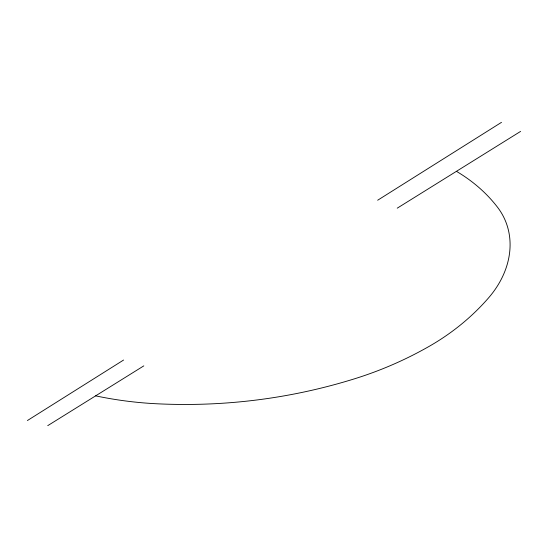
<?xml version="1.0" encoding="UTF-8"?>
<svg xmlns="http://www.w3.org/2000/svg" width="548" height="548" viewBox="0 0 548 548"><rect width="100%" height="100%" fill="white"/><g stroke="black" fill="none" stroke-linecap="round" stroke-linejoin="round"><path stroke-width="0.82" d="M27.4 420.542L123.595 360.036M377.661 200.239L501.495 122.348M47.745 425.652L143.809 365.872M397.232 208.172L520.6 131.397M456.429 171.332A190.834 151.488 -15.8 0 1 497.536 207.26A94.146 75.117 -24.4 0 1 488.467 297.996A208.774 180.032 -20.4 0 1 429.077 346.405A360.543 345.843 -18.8 0 1 354.652 378.764A789.291 668.82 76.5 0 1 157.756 403.821A368.242 346.096 15.9 0 1 95.619 395.855"/></g></svg>
